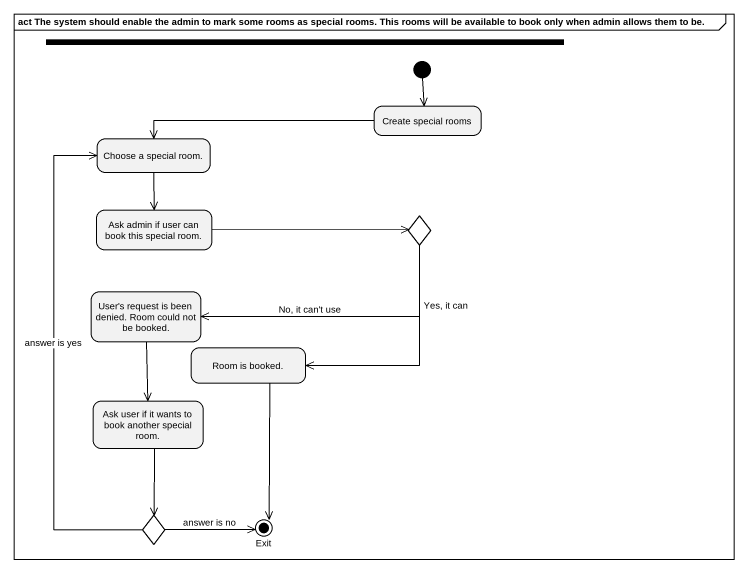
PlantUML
@startuml
mainframe act The system should enable the admin to mark some rooms as special rooms. This rooms will be available to book only when admin allows them to be.
hide empty description
state fork1 <<fork>>
state "Create special rooms" as Create_special_rooms
state "Choose a special room." as Choose_a_special_room
state "Ask admin if user can book this special room." as Ask_admin_if_user_can_book
state choice1 <<choice>>
state "User's request is been denied. Room could not be booked." as User_s_request_is_been
state "Room is booked." as Room_is_booked
state "Ask user if it wants to book another special room." as Ask_user_if_it_wants_to
state choice2 <<choice>>
state Exit <<end>>
[*] --> Create_special_rooms
Create_special_rooms -left-> Choose_a_special_room
Choose_a_special_room --> Ask_admin_if_user_can_book
Ask_admin_if_user_can_book -right-> choice1
choice1 -left-> User_s_request_is_been : No, it can't use
choice1 --> Room_is_booked : Yes, it can
User_s_request_is_been --> Ask_user_if_it_wants_to
Room_is_booked --> Exit
Ask_user_if_it_wants_to --> choice2
choice2 -up-> Choose_a_special_room : answer is yes
choice2 -right-> Exit : answer is no
@enduml
